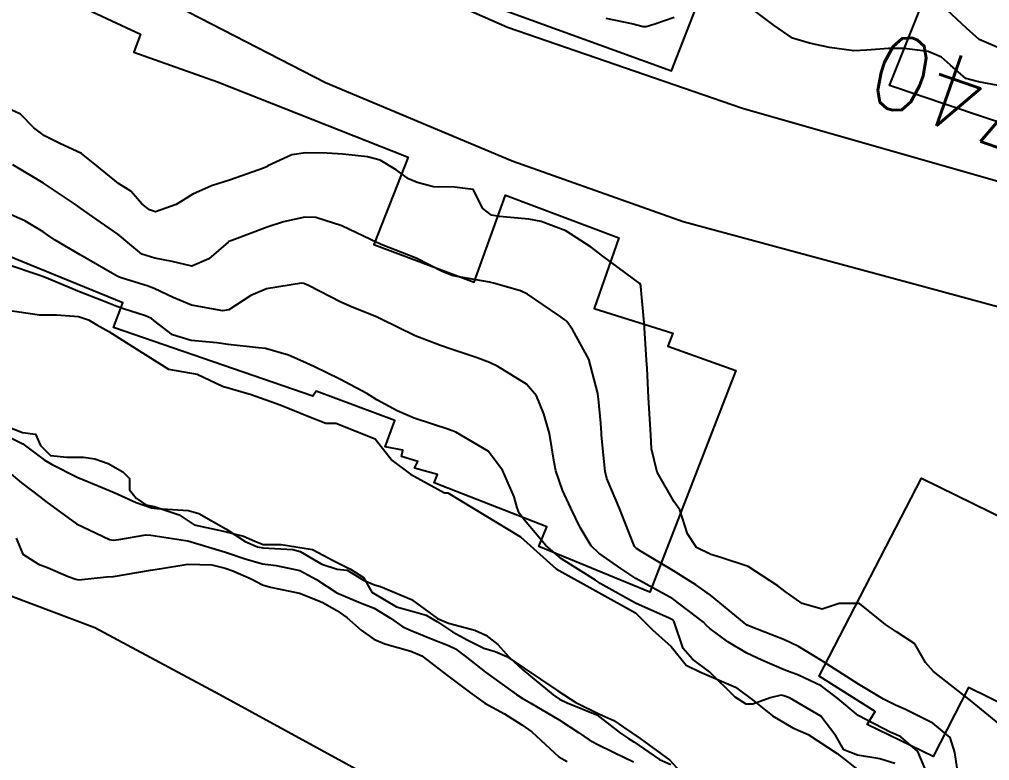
# Model space of a CAD drawing. Header units: metres. Extents: x 318500 to 325275, y 7408834 to 7428799.
# Drawn here: x 320847.7 to 320899.7, y 7409803.4 to 7409843.1 of the extents above; entities that cross this region are included whole.
import ezdxf
from ezdxf.enums import TextEntityAlignment as Align

# ---------------------------------------------------------------- set-up
doc = ezdxf.new("R2010")
doc.units = ezdxf.units.M
doc.header["$MEASUREMENT"] = 0
for name, color, linetype in [('Cotas', 45, 'Continuous'), ('Curvas de Nivel 1m', 11, 'Continuous'), ('Curvas de Nivel 5m', 15, 'Continuous'), ('Divisas', 45, 'Continuous'), ('Edificações', 30, 'Continuous'), ('Hidrografia', 140, 'Continuous'), ('Vias Primárias', 230, 'Continuous')]:
    doc.layers.add(name, color=color, linetype=linetype)
doc.styles.add('Style-STANDARD', font='STANDARD.shx')

msp = doc.modelspace()

# ---------------------------------------------------------------- linework, layer by layer
at = {"layer": 'Curvas de Nivel 1m', "flags": 128}
for points, elevation in [([(320900.098, 7409841.596), (320899.091, 7409842.023), (320898.406, 7409842.63), (320897.118, 7409843.845)], 741), ([(320900.596, 7409805.02), (320898.62, 7409806.62), (320896.643, 7409808.171), (320896.209, 7409808.657), (320895.646, 7409809.651), (320894.666, 7409810.304), (320894.075, 7409810.686), (320892.687, 7409811.821), (320891.596, 7409811.807), (320890.682, 7409811.519), (320889.617, 7409811.815), (320888.695, 7409812.455), (320888.304, 7409812.764), (320886.715, 7409813.796), (320885.248, 7409814.276), (320884.724, 7409814.436), (320883.958, 7409814.822), (320883.46, 7409815.551), (320883.051, 7409816.835), (320882.756, 7409817.268), (320881.836, 7409818.849), (320881.543, 7409820.108), (320881.495, 7409820.853), (320881.41, 7409822.268), (320881.381, 7409822.854), (320881.302, 7409824.406), (320881.278, 7409824.856), (320881.167, 7409826.576), (320881.149, 7409826.857), (320880.966, 7409828.803), (320880.959, 7409828.86), (320880.911, 7409828.96), (320880.568, 7409829.212), (320878.933, 7409830.415), (320878.303, 7409830.9), (320876.953, 7409831.782), (320875.625, 7409832.269), (320874.962, 7409832.405), (320873.391, 7409832.536), (320872.965, 7409832.619), (320872.504, 7409832.977), (320871.977, 7409833.982), (320870.981, 7409834.114), (320869.861, 7409834.131), (320868.983, 7409834.359), (320868.529, 7409834.57), (320867.859, 7409835.037), (320866.998, 7409835.569), (320866.318, 7409835.742), (320865.002, 7409835.89), (320864.151, 7409835.94), (320863.003, 7409835.959), (320862.264, 7409835.848), (320860.992, 7409835.258), (320860.911, 7409835.211), (320860.754, 7409835.134), (320858.983, 7409834.502), (320857.96, 7409834.19), (320856.976, 7409833.735), (320856.075, 7409833.193), (320854.964, 7409832.79), (320854.647, 7409832.897), (320854.241, 7409833.221), (320853.644, 7409833.897), (320852.981, 7409834.315), (320851.832, 7409835.252), (320851, 7409835.914), (320849.807, 7409836.479), (320849.014, 7409836.871), (320848.457, 7409837.298), (320847.743, 7409838.022), (320847.03, 7409838.341)], 739), ([(320897.96, 7409802.629), (320897.789, 7409803.839), (320897.538, 7409804.636), (320896.601, 7409805.411), (320895.153, 7409806.131), (320894.615, 7409806.364), (320893.962, 7409806.687), (320892.632, 7409807.485), (320890.695, 7409808.729), (320890.668, 7409808.747), (320890.65, 7409808.757), (320889.414, 7409809.505), (320888.661, 7409809.872), (320886.879, 7409810.567), (320886.669, 7409810.661), (320886.593, 7409810.705), (320886.495, 7409810.783), (320884.692, 7409812.258), (320883.905, 7409812.822), (320882.711, 7409813.564), (320880.981, 7409814.603), (320880.728, 7409814.752), (320880.621, 7409814.862), (320880.09, 7409816.217), (320879.834, 7409816.874), (320879.147, 7409818.512), (320879.048, 7409818.886), (320878.865, 7409820.833), (320878.864, 7409820.889), (320878.858, 7409820.937), (320878.816, 7409821.47), (320878.708, 7409822.771), (320878.689, 7409822.892), (320878.655, 7409823.07), (320878.175, 7409824.9), (320877.3, 7409826.497), (320877.009, 7409826.918), (320876.948, 7409826.977), (320876.891, 7409827.018), (320876.58, 7409827.236), (320874.904, 7409828.381), (320874.523, 7409828.563), (320873.074, 7409828.968), (320872.911, 7409829.007), (320872.863, 7409829.019), (320870.915, 7409829.363), (320870.328, 7409829.596), (320868.929, 7409830.313), (320867.064, 7409831.048), (320866.941, 7409831.097), (320866.853, 7409831.14), (320864.955, 7409832.047), (320863.561, 7409832.494), (320862.961, 7409832.512), (320861.822, 7409832.252), (320860.953, 7409831.97), (320859.048, 7409831.265), (320858.941, 7409831.221), (320858.902, 7409831.199), (320858.862, 7409831.161), (320857.82, 7409830.277), (320856.921, 7409829.891), (320855.857, 7409830.129), (320854.927, 7409830.313), (320854.239, 7409830.53), (320853.377, 7409831.233), (320853.151, 7409831.445), (320852.945, 7409831.601), (320851.794, 7409832.409), (320850.957, 7409832.99), (320850.802, 7409833.106), (320850.578, 7409833.266), (320848.976, 7409834.336), (320847.319, 7409835.315)], 738), ([(320896.332, 7409802.654), (320895.808, 7409803.887), (320894.899, 7409804.675), (320894.592, 7409804.818), (320894.367, 7409804.909), (320892.607, 7409805.808), (320891.519, 7409806.717), (320890.63, 7409807.403), (320889.415, 7409807.971), (320888.643, 7409808.261), (320887.456, 7409808.772), (320886.654, 7409809.154), (320885.622, 7409809.758), (320884.667, 7409810.467), (320884.493, 7409810.637), (320884.316, 7409810.815), (320882.688, 7409812.063), (320881.252, 7409812.854), (320880.704, 7409813.152), (320879.903, 7409813.682), (320878.724, 7409814.503), (320878.307, 7409814.896), (320877.726, 7409815.891), (320877.21, 7409816.913), (320876.765, 7409817.889), (320876.405, 7409818.924), (320876.319, 7409819.393), (320876.07, 7409820.927), (320875.769, 7409821.982), (320875.383, 7409822.934), (320874.839, 7409823.564), (320873.314, 7409824.502), (320872.856, 7409824.728), (320872.2, 7409824.98), (320870.866, 7409825.426), (320870.24, 7409825.636), (320868.877, 7409826.147), (320867.06, 7409827.047), (320866.947, 7409827.106), (320866.891, 7409827.131), (320865.506, 7409827.68), (320864.899, 7409827.955), (320863.163, 7409828.842), (320862.909, 7409828.964), (320862.788, 7409828.981), (320860.905, 7409828.67), (320860.074, 7409828.315), (320858.894, 7409827.538), (320858.57, 7409827.486), (320856.896, 7409827.802), (320855.909, 7409828.208), (320854.902, 7409828.689), (320854.517, 7409828.828), (320853.185, 7409829.236), (320852.98, 7409829.308), (320852.912, 7409829.344), (320852.669, 7409829.487), (320850.928, 7409830.491), (320849.588, 7409831.28), (320849.196, 7409831.539), (320848.944, 7409831.716), (320847.959, 7409832.314), (320846.954, 7409832.764)], 737), ([(320894.576, 7409803.239), (320893.771, 7409803.495), (320892.58, 7409803.685), (320891.838, 7409803.967), (320891.413, 7409804.718), (320890.606, 7409805.772), (320888.938, 7409806.755), (320888.622, 7409806.875), (320888.478, 7409806.906), (320887.887, 7409806.767), (320886.963, 7409806.428), (320886.615, 7409806.427), (320886.026, 7409806.789), (320884.64, 7409808.146), (320883.741, 7409808.824), (320883.227, 7409809.403), (320882.752, 7409810.839), (320882.672, 7409810.94), (320882.487, 7409811.027), (320880.685, 7409811.831), (320878.795, 7409812.889), (320878.701, 7409812.951), (320878.537, 7409813.058), (320876.719, 7409814.198), (320875.88, 7409814.928), (320874.743, 7409816.284), (320874.457, 7409816.654), (320874.345, 7409816.946), (320874.177, 7409817.531), (320873.551, 7409818.958), (320872.795, 7409819.98), (320871.054, 7409820.996), (320870.877, 7409821.065), (320870.811, 7409821.084), (320870.686, 7409821.127), (320868.817, 7409821.747), (320867.922, 7409822.134), (320866.827, 7409822.731), (320866.627, 7409822.852), (320866.283, 7409823.058), (320864.841, 7409823.831), (320863.443, 7409824.502), (320862.855, 7409824.773), (320862.086, 7409825.112), (320860.865, 7409825.477), (320860.49, 7409825.511), (320858.868, 7409825.695), (320858.261, 7409825.775), (320856.871, 7409825.902), (320855.884, 7409826.204), (320854.878, 7409826.97), (320854.746, 7409827.079), (320854.43, 7409827.217), (320853.251, 7409827.6), (320852.887, 7409827.728), (320852.095, 7409828.045), (320850.899, 7409828.514), (320849.018, 7409829.288), (320848.911, 7409829.337), (320848.831, 7409829.371), (320846.92, 7409830.009)], 736), ([(320846.796, 7409820.901), (320847.86, 7409820.373), (320848.784, 7409819.668), (320848.996, 7409819.501), (320849.39, 7409819.281), (320850.77, 7409818.58), (320851.888, 7409818.124), (320852.758, 7409817.767), (320853.933, 7409817.222), (320854.746, 7409816.947), (320855.044, 7409816.907), (320856.744, 7409816.792), (320857.288, 7409816.629), (320858.73, 7409815.813), (320859.769, 7409815.144), (320860.428, 7409814.846), (320860.717, 7409814.788), (320862.324, 7409814.714), (320862.715, 7409814.597), (320863.87, 7409813.927), (320864.706, 7409813.654), (320865.24, 7409813.604), (320866.116, 7409813.059), (320866.697, 7409812.819), (320867.024, 7409812.716), (320868.685, 7409812.022), (320870.079, 7409811.006), (320870.668, 7409810.763), (320872.071, 7409810.386), (320872.662, 7409810.12), (320873.311, 7409809.615), (320873.891, 7409808.951), (320874.64, 7409808.252), (320876.276, 7409806.923), (320876.617, 7409806.69), (320877.028, 7409806.499), (320878.604, 7409805.848), (320879.884, 7409804.871), (320880.302, 7409804.579), (320880.585, 7409804.401), (320881.972, 7409803.45), (320882.574, 7409803.195)], 736), ([(320846.777, 7409819.128), (320847.783, 7409818.286), (320848.754, 7409817.547), (320849.084, 7409817.285), (320850.732, 7409816.088), (320852.511, 7409815.242), (320852.72, 7409815.211), (320853.009, 7409815.236), (320854.454, 7409815.484), (320854.724, 7409815.467), (320856.574, 7409815.182), (320856.707, 7409815.168), (320858.714, 7409814.557), (320859.77, 7409814.203), (320860.708, 7409813.941), (320861.43, 7409813.842), (320862.705, 7409813.577), (320863.593, 7409813.091), (320864.69, 7409812.39), (320865.867, 7409811.877), (320866.678, 7409811.573), (320867.549, 7409811.037), (320868.211, 7409810.573), (320868.663, 7409810.369), (320869.752, 7409809.916), (320870.656, 7409809.56), (320871.046, 7409809.386), (320871.563, 7409808.986), (320872.637, 7409808.133), (320874.314, 7409806.945), (320874.617, 7409806.744), (320875.075, 7409806.473), (320876.6, 7409805.579), (320877.634, 7409804.904), (320878.2, 7409804.509), (320878.584, 7409804.301), (320879.545, 7409803.841), (320880.575, 7409803.326)], 737), ([(320847.505, 7409815.308), (320847.86, 7409814.451), (320848.706, 7409813.926), (320849.173, 7409813.751), (320850.28, 7409813.266), (320850.698, 7409813.112), (320850.866, 7409813.09), (320852.349, 7409813.244), (320852.678, 7409813.262), (320852.7, 7409813.262), (320852.725, 7409813.264), (320854.704, 7409813.595), (320855.179, 7409813.677), (320856.707, 7409813.926), (320857.993, 7409813.881), (320858.705, 7409813.698), (320859.114, 7409813.564), (320860.096, 7409813.139), (320860.695, 7409812.822), (320861.136, 7409812.681), (320862.689, 7409812.369), (320863.892, 7409811.877), (320864.675, 7409811.44), (320865.218, 7409811.072), (320865.988, 7409810.388), (320866.659, 7409809.91), (320867.261, 7409809.646), (320868.652, 7409809.267), (320869.23, 7409809.014), (320870.634, 7409807.944), (320871.913, 7409806.981), (320872.613, 7409806.48), (320873.657, 7409805.901), (320874.596, 7409805.322), (320875.13, 7409804.935), (320876.577, 7409803.599), (320877.019, 7409803.358)], 738)]:
    msp.add_lwpolyline(points, dxfattribs=dict(at, elevation=elevation))
at = {"layer": 'Curvas de Nivel 5m', "elevation": 740, "flags": 128}
for points in [[(320900.115, 7409839.554), (320899.061, 7409839.751), (320898.374, 7409839.941), (320897.555, 7409840.643), (320897.076, 7409841.072), (320896.359, 7409841.383), (320895.083, 7409841.543), (320894.227, 7409841.544), (320893.081, 7409841.451), (320892.378, 7409841.413), (320891.083, 7409841.603), (320890.004, 7409841.828), (320889.09, 7409842.105), (320888.116, 7409842.77), (320887.111, 7409843.518)], [(320882.748, 7409843.201), (320881.716, 7409842.854), (320881.258, 7409842.699), (320881.098, 7409842.708), (320880.479, 7409842.869), (320879.104, 7409843.155)]]:
    msp.add_lwpolyline(points, dxfattribs=at)
at = {"layer": 'Divisas'}
msp.add_lwpolyline([(320870.531, 7409800.29), (320858.415, 7409806.927), (320851.713, 7409810.519), (320845.961, 7409812.668), (320835.853, 7409816.542), (320820.804, 7409821.552), (320817.021, 7409823.262), (320801.207, 7409831.525), (320794.016, 7409836.188), (320768.967, 7409850.415), (320745.249, 7409867.237), (320727.868, 7409881.25), (320704.458, 7409900.66), (320685.067, 7409919.555), (320678.524, 7409927.194), (320669.94, 7409937.418), (320649.271, 7409962.458)], dxfattribs=at)
at = {"layer": 'Edificações'}
for points in [[(320902.394, 7409836.834), (320894.292, 7409839.561), (320898.242, 7409849.441), (320897.02, 7409849.911), (320896.456, 7409848.595), (320887.62, 7409850.38), (320891.761, 7409858.85), (320883.755, 7409862.143), (320881.969, 7409858.854), (320873.321, 7409864.022), (320874.825, 7409867.122), (320871.159, 7409868.438), (320877.725, 7409881.61), (320889.959, 7409873.049), (320891.463, 7409875.304), (320905.761, 7409867.211)], [(320850.549, 7409843.988), (320854.157, 7409842.316), (320853.805, 7409841.349), (320858.292, 7409839.766), (320868.5, 7409835.72), (320866.671, 7409831.044), (320872.038, 7409829.021), (320873.71, 7409833.683), (320879.782, 7409831.396), (320878.462, 7409827.614), (320882.686, 7409826.295), (320882.422, 7409825.591), (320886.057, 7409824.291), (320881.453, 7409812.417), (320875.497, 7409814.869), (320875.935, 7409815.92), (320869.89, 7409818.284), (320870.066, 7409818.721), (320868.839, 7409819.072), (320869.014, 7409819.422), (320868.139, 7409819.684), (320868.226, 7409820.035), (320867.263, 7409820.21), (320867.788, 7409821.611), (320863.571, 7409823.187), (320863.396, 7409822.924), (320852.709, 7409826.601), (320853.223, 7409827.921), (320830.439, 7409837.218)], [(320903.933, 7409804.647), (320898.514, 7409807.312), (320896.622, 7409803.615), (320893.095, 7409805.335), (320893.525, 7409806.023), (320890.515, 7409807.914), (320896.004, 7409818.519), (320902.486, 7409815.348)]]:
    msp.add_lwpolyline(points, dxfattribs=at)
msp.add_lwpolyline([(320876.478, 7409849.993), (320873.446, 7409843.661), (320882.61, 7409840.348), (320884.17, 7409844.343), (320882.645, 7409844.802), (320883.716, 7409847.441)], close=True, dxfattribs=at)
at = {"layer": 'Hidrografia'}
for points in [[(320846.94, 7409827.553), (320848.752, 7409827.282), (320849.658, 7409827.282), (320850.836, 7409827.191), (320851.38, 7409827.01), (320851.833, 7409826.738), (320852.467, 7409826.376), (320853.937, 7409825.454), (320855.659, 7409824.367), (320857.199, 7409824.095), (320858.558, 7409823.461), (320860.098, 7409823.009), (320861.639, 7409822.465), (320863.179, 7409821.831), (320864.085, 7409821.469), (320864.629, 7409821.469), (320866.732, 7409820.643), (320867.638, 7409819.466), (320868.634, 7409818.741), (320870.447, 7409817.745), (320870.628, 7409817.745), (320874.524, 7409815.391), (320876.427, 7409813.67), (320880.685, 7409811.315), (320881.591, 7409810.41), (320882.588, 7409809.504), (320883.403, 7409808.508), (320884.128, 7409808.146), (320886.031, 7409807.331), (320887.027, 7409806.606), (320888.024, 7409805.791), (320889.111, 7409805.157), (320889.927, 7409804.795), (320891.481, 7409803.782), (320892.749, 7409802.786)], [(320845.812, 7409821.773), (320847.84, 7409820.98), (320848.546, 7409820.892), (320848.81, 7409820.275), (320849.339, 7409819.746), (320850.221, 7409819.658), (320851.102, 7409819.658), (320851.719, 7409819.57), (320852.425, 7409819.306), (320853.218, 7409818.865), (320853.571, 7409818.513), (320853.571, 7409817.896), (320853.923, 7409817.455), (320854.453, 7409817.103), (320854.893, 7409817.015), (320856.238, 7409816.562), (320857.031, 7409816.033), (320858.618, 7409815.681), (320859.676, 7409815.416), (320860.293, 7409815.152), (320860.734, 7409814.976), (320861.704, 7409814.976), (320863.379, 7409814.711), (320864.525, 7409814.094), (320865.407, 7409813.654), (320866.112, 7409813.213), (320866.553, 7409812.42), (320867.875, 7409811.627), (320868.845, 7409811.363), (320869.462, 7409811.186), (320870.08, 7409810.834), (320870.873, 7409810.305), (320871.667, 7409809.865), (320872.548, 7409809.424), (320873.165, 7409809.248), (320873.782, 7409808.983), (320876.515, 7409807.133), (320877.485, 7409806.516), (320878.72, 7409805.899), (320879.513, 7409805.547), (320880.042, 7409805.194), (320880.924, 7409804.577), (320882.528, 7409803.415), (320883.409, 7409802.445)]]:
    msp.add_lwpolyline(points, dxfattribs=at)
at = {"layer": 'Vias Primárias'}
msp.add_lwpolyline([(320979.301, 7409794.224), (320961.85, 7409806.467), (320950.246, 7409814.493), (320940.485, 7409821.21), (320934.636, 7409824.241), (320925.863, 7409827.273), (320917.414, 7409829.763), (320903.094, 7409833.565), (320886.413, 7409838.329), (320873.824, 7409842.669), (320861.802, 7409847.974), (320849.22, 7409855.568), (320827.326, 7409870.309), (320808.565, 7409882.127), (320802.825, 7409885.05), (320794.701, 7409888.839), (320778.977, 7409895.677), (320764.896, 7409900.657)], dxfattribs=at)
msp.add_lwpolyline([(320740.42, 7409900.365), (320748.768, 7409897.422), (320763.398, 7409893.121), (320776.307, 7409888.712), (320789.031, 7409883.961), (320797.421, 7409880.09), (320807.964, 7409874.607), (320820.583, 7409867.058), (320832.201, 7409859.209), (320850.297, 7409847.569), (320856.751, 7409843.483), (320864.067, 7409839.72), (320874.071, 7409835.527), (320883.24, 7409832.284), (320895.934, 7409828.843), (320910.995, 7409824.757), (320924.583, 7409820.763, -0.067227), (320939.765, 7409813.98, -0.021397), (320950.536, 7409806.655), (320967.749, 7409794.504), (320978.848, 7409787.062), (320982.829, 7409784.804), (320985.518, 7409783.621), (320988.961, 7409782.116)], format="xyb", dxfattribs=at)

# ---------------------------------------------------------------- texts
at = {"layer": 'Cotas', "style": 'Style-STANDARD'}
msp.add_text('740', height=4, rotation=160.5811, dxfattribs=at).set_placement((320897.909, 7409839.132, 740), align=Align.MIDDLE_CENTER)

doc.saveas('drawing.dxf')
